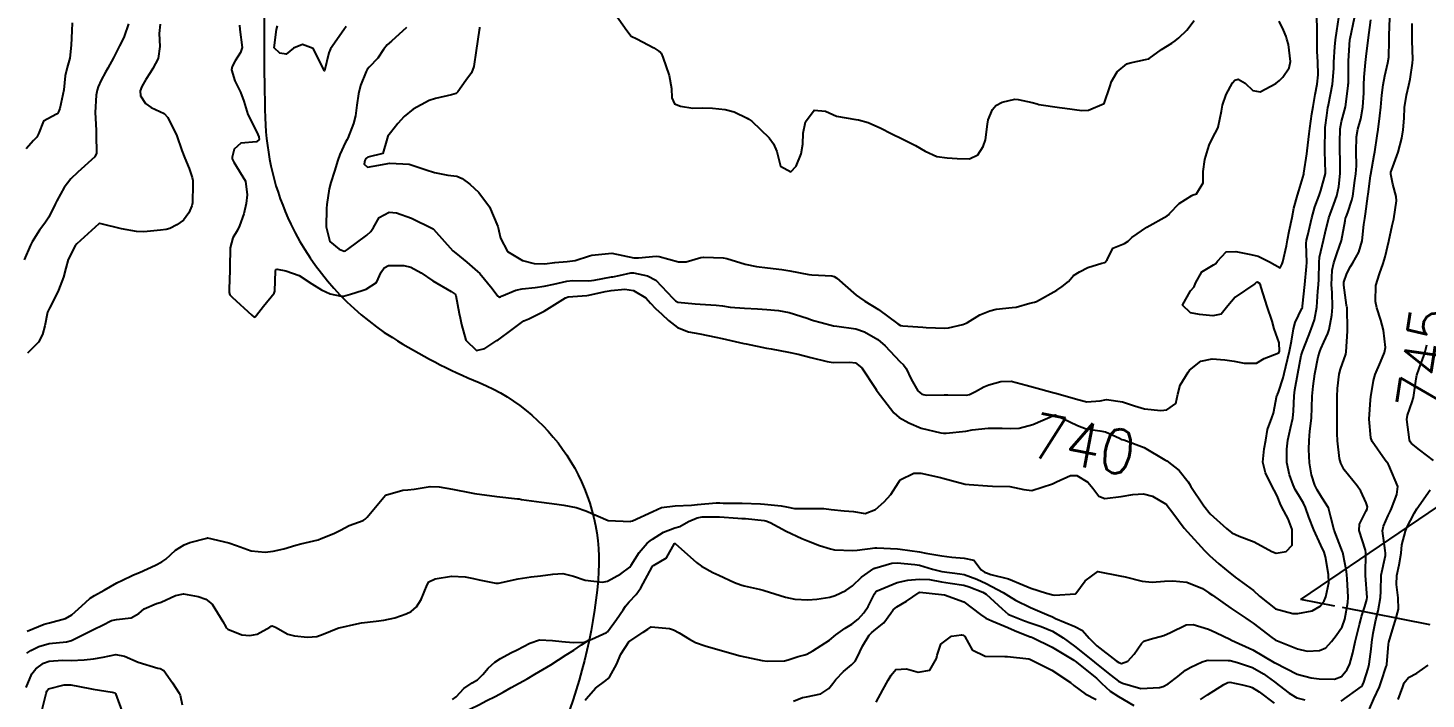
# Model space of a CAD drawing. Header units: metres. Extents: x 318500 to 325275, y 7408834 to 7428799.
# Drawn here: x 319817.3 to 319942.8, y 7411512.7 to 7411572.9 of the extents above; entities that cross this region are included whole.
import ezdxf
from ezdxf.enums import TextEntityAlignment as Align

# ---------------------------------------------------------------- set-up
doc = ezdxf.new("R2010")
doc.units = ezdxf.units.M
doc.header["$MEASUREMENT"] = 0
doc.linetypes.add('CONTINUO', pattern=[0])
doc.linetypes.add('TRACEJADO', pattern=[8.7, 8, -0.7])
for name, color, linetype in [('BUEIRO', 151, 'Continuous'), ('Cotas', 45, 'Continuous'), ('Curvas de Nivel 1m', 11, 'Continuous'), ('Curvas de Nivel 5m', 15, 'Continuous'), ('TEXTO', 45, 'Continuous'), ('Vias Secundárias', 230, 'Continuous')]:
    doc.layers.add(name, color=color, linetype=linetype)
doc.styles.add('Style-STANDARD', font='STANDARD.shx')

msp = doc.modelspace()

# ---------------------------------------------------------------- linework, layer by layer
at = {"layer": 'BUEIRO', "linetype": 'TRACEJADO', "flags": 128}
msp.add_lwpolyline([(319968.76, 7411514.23), (319931.56, 7411521.61)], dxfattribs=at)
at = {"layer": 'Curvas de Nivel 1m', "flags": 128}
for points, elevation in [([(319826.35, 7411573.28), (319825.96, 7411572.13), (319825.68, 7411571.57), (319825.54, 7411571.29), (319825.01, 7411570.23), (319824.49, 7411569.3), (319824.29, 7411568.93), (319823.9, 7411568.2), (319823.61, 7411567.6), (319823.52, 7411567.32), (319823.44, 7411566.87), (319823.36, 7411565.32), (319823.43, 7411563.73), (319823.44, 7411563.32), (319823.46, 7411561.67), (319823.32, 7411561.32), (319821.8, 7411559.95), (319821.18, 7411559.35), (319820.57, 7411558.57), (319819.91, 7411557.37), (319819.85, 7411557.27), (319819.76, 7411557.09), (319819.2, 7411555.92), (319818.84, 7411555.38), (319818.37, 7411554.74), (319817.71, 7411553.7), (319817.55, 7411553.39), (319816.99, 7411552.1)], 742), ([(319821.29, 7411573.35), (319821.25, 7411572.64), (319821.2, 7411571.35), (319821.09, 7411570.19), (319820.84, 7411569.36), (319820.66, 7411568.61), (319820.54, 7411567.36), (319820.17, 7411565.66), (319820.07, 7411565.37), (319820, 7411565.24), (319819.87, 7411565.15), (319818.71, 7411564.53), (319818.27, 7411563.39), (319818.13, 7411563.09), (319817.83, 7411562.79), (319817.16, 7411562.06)], 743), ([(319817.22, 7411516.79), (319817.59, 7411517.02), (319818.3, 7411517.37), (319819.23, 7411517.66), (319820.77, 7411517.81), (319821.24, 7411517.92), (319822.43, 7411518.51), (319823.25, 7411518.92), (319824.01, 7411519.3), (319824.83, 7411519.71), (319825.26, 7411519.81), (319826.59, 7411519.94), (319827.27, 7411520.33), (319827.76, 7411520.76), (319828.87, 7411521.24), (319829.18, 7411521.33), (319829.28, 7411521.36), (319830.55, 7411521.95), (319831.29, 7411522.09), (319832.61, 7411521.86), (319833.29, 7411521.64), (319833.85, 7411521.17), (319834.81, 7411519.61), (319835.07, 7411519.15), (319835.14, 7411519.04), (319835.25, 7411518.92), (319836.52, 7411518.41), (319837.24, 7411518.35), (319837.89, 7411518.47), (319839.02, 7411519.1), (319839.15, 7411519.21), (319839.25, 7411519.24), (319839.54, 7411519.1), (319840.65, 7411518.48), (319841.24, 7411518.33), (319842.4, 7411518.21), (319843.24, 7411518.28), (319843.81, 7411518.47), (319845.13, 7411519.02), (319845.22, 7411519.05), (319845.25, 7411519.06), (319846.83, 7411519.42), (319847.26, 7411519.5), (319848.58, 7411519.65), (319849.26, 7411519.74), (319850.25, 7411519.96), (319851.27, 7411520.3), (319851.7, 7411520.51), (319852.18, 7411520.93), (319852.62, 7411521.59), (319853.16, 7411522.91), (319853.31, 7411523.19), (319853.86, 7411523.44), (319855.32, 7411523.7), (319856.55, 7411523.63), (319857.32, 7411523.48), (319857.83, 7411523.37), (319859.31, 7411523.06), (319859.55, 7411523.07), (319861.32, 7411523.44), (319862.47, 7411523.64), (319863.32, 7411523.71), (319864.42, 7411523.87), (319865.32, 7411523.93), (319866.27, 7411523.69), (319867.32, 7411523.32), (319868.88, 7411523.14), (319869.32, 7411523.23), (319870.54, 7411523.9), (319871.33, 7411524.5), (319871.46, 7411524.67), (319872.18, 7411525.83), (319872.9, 7411526.65), (319873.15, 7411526.86), (319873.37, 7411527.01), (319874.37, 7411527.64), (319875.38, 7411528.02), (319875.84, 7411528.16), (319876.61, 7411528.6), (319877.39, 7411528.94), (319877.82, 7411529.01), (319879.39, 7411529.01), (319881.04, 7411528.9), (319881.39, 7411528.88), (319881.72, 7411528.86), (319883.39, 7411528.68), (319883.53, 7411528.65), (319883.92, 7411528.5), (319885.38, 7411527.72), (319886.77, 7411527.06), (319887.37, 7411526.82), (319888.36, 7411526.44), (319889.36, 7411526.13), (319889.71, 7411526.06), (319891.35, 7411525.98), (319891.73, 7411526.02), (319893.36, 7411526.23), (319893.5, 7411526.24), (319895.36, 7411526.14), (319895.59, 7411526.12), (319897.35, 7411525.87), (319897.89, 7411525.77), (319899.35, 7411525.53), (319900.23, 7411525.4), (319901.35, 7411525.31), (319902.2, 7411525.12), (319902.88, 7411524.25), (319903.16, 7411524.06), (319903.34, 7411523.98), (319903.73, 7411523.84), (319905.33, 7411523.45), (319906.6, 7411522.92), (319907.32, 7411522.6), (319908.73, 7411522.17), (319909.31, 7411522.01), (319909.48, 7411521.99), (319911.31, 7411522.09), (319911.34, 7411522.1), (319911.38, 7411522.14), (319912.2, 7411523.26), (319913.34, 7411524.11), (319915.33, 7411523.73), (319915.78, 7411523.62), (319917.33, 7411523.23), (319918.21, 7411523.16), (319919.33, 7411523.23), (319920.07, 7411523.27), (319921.33, 7411523.16), (319922.74, 7411522.57), (319923.31, 7411522.2), (319923.62, 7411521.98), (319925.29, 7411520.81), (319926.62, 7411519.93), (319927.02, 7411519.66), (319927.28, 7411519.47), (319928.96, 7411518.2), (319929.26, 7411517.99), (319929.32, 7411517.96), (319929.46, 7411517.9), (319931.25, 7411517.17), (319932.14, 7411516.97), (319933.25, 7411517.01), (319933.81, 7411517.27), (319934.32, 7411517.83), (319934.74, 7411518.35), (319935.27, 7411519.14), (319935.5, 7411519.82), (319935.77, 7411521.34), (319935.81, 7411521.81), (319935.71, 7411523.44), (319935.68, 7411523.81), (319935.65, 7411524.12), (319935.36, 7411525.66), (319935.32, 7411525.82), (319935.3, 7411525.88), (319934.55, 7411527.83), (319934.24, 7411529), (319934.03, 7411529.83), (319933.43, 7411530.76), (319933.02, 7411531.43), (319932.82, 7411531.85), (319932.51, 7411532.8), (319932.33, 7411533.86), (319932.29, 7411535.05), (319932.3, 7411535.86), (319932.37, 7411536.72), (319932.52, 7411537.86), (319932.55, 7411538.84), (319932.58, 7411539.85), (319932.67, 7411540.75), (319932.82, 7411541.85), (319933.12, 7411543.37), (319933.26, 7411543.85), (319933.35, 7411544.1), (319933.61, 7411544.69), (319933.99, 7411545.47), (319934.09, 7411545.84), (319934.35, 7411547.13), (319934.41, 7411547.83), (319934.36, 7411549.15), (319934.32, 7411549.83), (319934.37, 7411551.16), (319934.51, 7411551.83), (319934.83, 7411552.72), (319935.21, 7411553.83), (319935.54, 7411555.6), (319935.58, 7411555.82), (319935.63, 7411555.96), (319935.77, 7411556.34), (319936.15, 7411557.45), (319936.23, 7411557.81), (319936.42, 7411559.2), (319936.5, 7411559.81), (319936.55, 7411560.53), (319936.53, 7411561.81), (319936.55, 7411563.12), (319936.67, 7411563.81), (319936.94, 7411564.75), (319937.11, 7411565.8), (319937.2, 7411567.09), (319937.22, 7411567.8), (319937.25, 7411568.48), (319937.37, 7411569.8), (319937.43, 7411570.33), (319937.6, 7411571.8), (319937.84, 7411573.63)], 742), ([(319817.24, 7411518.74), (319818.78, 7411519.37), (319819.14, 7411519.47), (319819.25, 7411519.51), (319820.7, 7411519.9), (319821.26, 7411520.23), (319821.86, 7411520.75), (319822.48, 7411521.32), (319822.89, 7411521.71), (319823.29, 7411521.97), (319824.16, 7411522.43), (319825.31, 7411523.09), (319825.43, 7411523.16), (319825.69, 7411523.28), (319826.78, 7411523.8), (319827.32, 7411524.03), (319828.78, 7411524.69), (319829.33, 7411524.97), (319829.7, 7411525.22), (319830.55, 7411526.01), (319831.35, 7411526.51), (319831.84, 7411526.71), (319833.36, 7411527.11), (319833.42, 7411527.12), (319835.35, 7411526.69), (319836.05, 7411526.44), (319837.34, 7411525.96), (319838.6, 7411525.84), (319839.34, 7411525.93), (319840.29, 7411526.14), (319841.35, 7411526.46), (319841.82, 7411526.59), (319843.36, 7411526.95), (319843.42, 7411526.97), (319843.58, 7411527.04), (319844.83, 7411527.56), (319845.37, 7411527.81), (319846.16, 7411528.23), (319847.39, 7411528.7), (319847.57, 7411528.8), (319847.75, 7411528.98), (319849.41, 7411530.96), (319850.96, 7411531.4), (319851.42, 7411531.43), (319851.99, 7411531.5), (319853.42, 7411531.74), (319854.24, 7411531.71), (319855.42, 7411531.51), (319857.1, 7411531.18), (319857.41, 7411531.12), (319859.41, 7411530.83), (319861.25, 7411530.64), (319861.41, 7411530.62), (319861.62, 7411530.58), (319863.41, 7411530.32), (319864.79, 7411530.15), (319865.4, 7411530.06), (319866.51, 7411529.84), (319867.4, 7411529.56), (319869.39, 7411528.7), (319871.39, 7411528.61), (319871.44, 7411528.62), (319871.57, 7411528.67), (319873.4, 7411529.5), (319874.19, 7411529.85), (319875.4, 7411530), (319876.87, 7411530.06), (319877.41, 7411530.13), (319879.1, 7411530.26), (319879.41, 7411530.26), (319879.71, 7411530.25), (319881.41, 7411530.23), (319883.06, 7411530.17), (319883.41, 7411530.15), (319884.92, 7411530.01), (319885.4, 7411529.91), (319886.11, 7411529.76), (319887.4, 7411529.76), (319888.74, 7411529.77), (319889.4, 7411529.68), (319890.56, 7411529.57), (319891.4, 7411529.49), (319892.46, 7411529.33), (319893.4, 7411529.66), (319894.17, 7411530.37), (319894.76, 7411531.02), (319895.44, 7411532.09), (319895.53, 7411532.26), (319895.61, 7411532.35), (319896.82, 7411532.95), (319897.45, 7411532.93), (319899.21, 7411532.54), (319899.44, 7411532.49), (319900.22, 7411532.29), (319901.44, 7411531.96), (319901.79, 7411531.91), (319903.43, 7411531.8), (319903.89, 7411531.78), (319905.44, 7411531.74), (319906.69, 7411531.46), (319907.43, 7411531.39), (319909.27, 7411531.99), (319909.44, 7411532.06), (319909.51, 7411532.09), (319909.63, 7411532.16), (319910.88, 7411532.72), (319911.45, 7411532.72), (319912.44, 7411532.13), (319912.9, 7411531.59), (319913.43, 7411530.86), (319913.98, 7411530.66), (319915.43, 7411530.84), (319916.47, 7411531.03), (319917.43, 7411531.08), (319918.24, 7411530.86), (319919.42, 7411530.18), (319919.5, 7411530.11), (319919.57, 7411530.03), (319920.06, 7411529.37), (319921.09, 7411528), (319921.38, 7411527.66), (319922.91, 7411525.98), (319923.36, 7411525.54), (319924.19, 7411524.8), (319925.22, 7411523.95), (319925.34, 7411523.86), (319925.67, 7411523.61), (319927.32, 7411522.41), (319927.84, 7411521.91), (319929.29, 7411520.75), (319930.84, 7411520.33), (319931.29, 7411520.33), (319932.57, 7411520.57), (319933.3, 7411521.01), (319933.66, 7411521.48), (319933.8, 7411521.84), (319934.07, 7411523.09), (319934.05, 7411523.83), (319933.76, 7411525.43), (319933.64, 7411525.84), (319933.37, 7411526.46), (319932.72, 7411527.85), (319932.29, 7411528.98), (319931.99, 7411529.86), (319931.81, 7411530.25), (319931.43, 7411530.85), (319931.04, 7411531.48), (319930.86, 7411531.88), (319930.54, 7411532.8), (319930.3, 7411533.89), (319930.29, 7411535.08), (319930.38, 7411535.89), (319930.62, 7411536.99), (319930.85, 7411537.88), (319930.91, 7411538.5), (319930.95, 7411539.88), (319931.02, 7411540.42), (319931.28, 7411541.87), (319931.6, 7411543.51), (319931.7, 7411543.87), (319932.25, 7411545.23), (319932.5, 7411545.86), (319932.79, 7411546.71), (319933.01, 7411547.85), (319933.1, 7411549.27), (319933.14, 7411549.85), (319933.17, 7411550.36), (319933.2, 7411551.85), (319933.24, 7411552.33), (319933.59, 7411553.84), (319933.75, 7411554.52), (319934.08, 7411555.85), (319934.53, 7411557.08), (319934.78, 7411557.84), (319934.97, 7411558.67), (319935.09, 7411559.83), (319935.08, 7411561.08), (319935.05, 7411561.83), (319935.06, 7411562.63), (319935.1, 7411563.83), (319935.22, 7411564.49), (319935.57, 7411565.82), (319935.81, 7411567.71), (319935.82, 7411567.82), (319935.83, 7411567.91), (319935.83, 7411569.82), (319935.83, 7411569.95), (319935.96, 7411571.82), (319935.98, 7411571.95), (319936.38, 7411573.81)], 741), ([(319851.29, 7411572.95), (319849.96, 7411571.72), (319849.55, 7411571.38), (319849.23, 7411570.98), (319848.73, 7411570.19), (319847.93, 7411569.37), (319847.75, 7411569.16), (319847.67, 7411568.99), (319847.18, 7411567.72), (319846.99, 7411567), (319846.84, 7411565.96), (319846.72, 7411565.01), (319846.54, 7411564.33), (319846.02, 7411563.02), (319845.96, 7411562.89), (319845.83, 7411562.65), (319845.32, 7411561.53), (319845.14, 7411561.03), (319844.82, 7411560.05), (319844.5, 7411559.04), (319844.36, 7411558.46), (319844.15, 7411557.04), (319844.12, 7411556.68), (319844.09, 7411555.04), (319844.42, 7411553.74), (319845.25, 7411553.03), (319845.71, 7411552.87), (319845.83, 7411552.9), (319846, 7411553.02), (319847.72, 7411554.31), (319848.09, 7411554.62), (319848.34, 7411554.98), (319848.84, 7411555.88), (319849.75, 7411556.35), (319850.4, 7411556.31), (319851.74, 7411555.83), (319853.64, 7411554.91), (319853.7, 7411554.88), (319853.73, 7411554.85), (319855.46, 7411552.89), (319855.71, 7411552.67), (319856.7, 7411551.88), (319857.68, 7411551.05), (319857.88, 7411550.86), (319858.99, 7411549.51), (319859.5, 7411548.83), (319859.57, 7411548.75), (319859.65, 7411548.74), (319859.72, 7411548.76), (319859.83, 7411548.83), (319861.11, 7411549.36), (319861.66, 7411549.47), (319862.84, 7411549.61), (319863.66, 7411549.73), (319864.52, 7411549.91), (319865.67, 7411550.18), (319866.19, 7411550.22), (319867.67, 7411550.2), (319868.14, 7411550.25), (319869.68, 7411550.55), (319869.81, 7411550.57), (319870.39, 7411550.69), (319871.43, 7411550.93), (319871.68, 7411550.92), (319872.92, 7411550.66), (319873.67, 7411550.27), (319875.2, 7411548.63), (319875.43, 7411548.4), (319875.65, 7411548.29), (319877.19, 7411548.15), (319877.65, 7411548.12), (319879.1, 7411548.02), (319879.64, 7411547.95), (319880.35, 7411547.85), (319881.64, 7411547.75), (319882.81, 7411547.69), (319883.64, 7411547.64), (319884.68, 7411547.53), (319885.64, 7411547.35), (319887.26, 7411546.84), (319887.63, 7411546.71), (319887.82, 7411546.65), (319888.51, 7411546.45), (319889.63, 7411546.17), (319889.92, 7411546.13), (319891.62, 7411545.88), (319892.39, 7411545.62), (319893.61, 7411544.93), (319894.26, 7411544.37), (319895.58, 7411542.95), (319895.89, 7411542.66), (319896.14, 7411542.34), (319896.6, 7411541.36), (319897.2, 7411540.33), (319897.55, 7411540.04), (319897.92, 7411539.94), (319899.54, 7411539.96), (319899.88, 7411539.96), (319901.55, 7411539.94), (319901.82, 7411540), (319902.35, 7411540.26), (319903.12, 7411540.69), (319903.56, 7411540.87), (319904.64, 7411541.16), (319905.56, 7411541.18), (319906.91, 7411540.85), (319907.56, 7411540.66), (319909.43, 7411540.16), (319909.55, 7411540.13), (319909.58, 7411540.13), (319911.54, 7411539.54), (319912.34, 7411539.33), (319913.54, 7411539.44), (319914.11, 7411539.54), (319915.54, 7411539.35), (319916.62, 7411538.99), (319917.53, 7411538.72), (319919.01, 7411538.55), (319919.53, 7411538.61), (319920.35, 7411539.2), (319920.52, 7411540.02), (319920.72, 7411540.85), (319921.45, 7411542), (319921.58, 7411542.17), (319922.6, 7411542.98), (319923.59, 7411543.19), (319924.75, 7411543.12), (319925.59, 7411543), (319926.46, 7411542.8), (319927.59, 7411542.8), (319928.28, 7411543.22), (319929.6, 7411543.75), (319929.65, 7411543.9), (319929.61, 7411544.64), (319929.18, 7411545.9), (319928.98, 7411546.57), (319928.55, 7411547.91), (319927.99, 7411549.61), (319927.9, 7411549.92), (319927.68, 7411550.09), (319927.56, 7411550.04), (319927.42, 7411549.92), (319925.67, 7411548.73), (319925.01, 7411547.96), (319924.42, 7411547.2), (319923.65, 7411547.05), (319922.47, 7411547.17), (319921.65, 7411547.32), (319920.94, 7411548.01), (319921.67, 7411549.29), (319922, 7411549.67), (319922.12, 7411550), (319922.67, 7411551.02), (319923.71, 7411551.65), (319923.93, 7411551.75), (319924.07, 7411551.97), (319924.87, 7411552.81), (319925.72, 7411552.84), (319927.08, 7411552.57), (319927.72, 7411552.42), (319928.75, 7411551.91), (319929.7, 7411551.38), (319929.89, 7411551.72), (319929.94, 7411551.9), (319930.28, 7411553.35), (319930.37, 7411553.89), (319930.52, 7411554.66), (319930.77, 7411555.88), (319930.94, 7411556.72), (319931.25, 7411557.88), (319931.38, 7411558.29), (319931.82, 7411559.78), (319931.84, 7411559.85), (319931.84, 7411559.87), (319932.11, 7411561.59), (319932.14, 7411561.87), (319932.32, 7411563.4), (319932.38, 7411563.86), (319932.56, 7411565.2), (319932.66, 7411565.86), (319932.85, 7411566.92), (319933.03, 7411567.86), (319933.11, 7411568.68), (319933.08, 7411569.86), (319933.04, 7411570.78), (319933.02, 7411571.86), (319933.02, 7411572.83), (319933, 7411573.86)], 739), ([(319857.86, 7411572.97), (319857.84, 7411572.86), (319857.81, 7411572.71), (319857.54, 7411570.87), (319857.35, 7411569.45), (319857.12, 7411568.87), (319856.61, 7411568.18), (319855.89, 7411567.16), (319855.75, 7411567.03), (319855.34, 7411566.9), (319853.89, 7411566.57), (319853.34, 7411566.38), (319851.88, 7411565.61), (319851.09, 7411564.95), (319850.51, 7411564.32), (319849.85, 7411563.5), (319849.63, 7411563.19), (319849.56, 7411562.97), (319849.17, 7411561.63), (319847.81, 7411561.3), (319847.64, 7411561.17), (319847.54, 7411560.99), (319847.49, 7411560.67), (319847.8, 7411560.4), (319848.29, 7411560.5), (319849.81, 7411560.76), (319851.52, 7411560.66), (319851.81, 7411560.59), (319853.05, 7411560.17), (319853.8, 7411559.93), (319855, 7411559.69), (319855.8, 7411559.6), (319856.3, 7411559.38), (319856.97, 7411558.87), (319857.78, 7411558.14), (319858.75, 7411556.85), (319859.48, 7411555.08), (319859.56, 7411554.83), (319859.59, 7411554.7), (319859.72, 7411554.04), (319860.36, 7411552.82), (319861.7, 7411552.02), (319862.74, 7411551.75), (319863.69, 7411551.72), (319864.61, 7411551.85), (319865.7, 7411551.95), (319866.43, 7411552.02), (319867.71, 7411552.45), (319867.93, 7411552.51), (319869.71, 7411552.68), (319869.73, 7411552.68), (319871.7, 7411552.28), (319872.11, 7411552.26), (319873.71, 7411552.4), (319873.97, 7411552.38), (319875.7, 7411551.9), (319876.39, 7411551.92), (319877.71, 7411552.29), (319877.97, 7411552.33), (319879.71, 7411552.28), (319880.05, 7411552.22), (319881.7, 7411551.7), (319882.72, 7411551.5), (319883.69, 7411551.38), (319884.97, 7411551.22), (319885.69, 7411551.09), (319887.39, 7411550.76), (319887.68, 7411550.73), (319889.47, 7411550.65), (319889.68, 7411550.6), (319889.92, 7411550.43), (319891.66, 7411548.92), (319891.95, 7411548.69), (319892.43, 7411548.39), (319893.65, 7411547.64), (319895.39, 7411546.35), (319895.63, 7411546.2), (319895.83, 7411546.15), (319897.63, 7411546.05), (319897.92, 7411546.02), (319899.62, 7411545.94), (319899.95, 7411545.97), (319901.21, 7411546.28), (319901.51, 7411546.39), (319901.63, 7411546.46), (319902.75, 7411547.14), (319903.65, 7411547.51), (319904.23, 7411547.65), (319905.65, 7411547.8), (319906.02, 7411547.85), (319907.25, 7411548.2), (319907.66, 7411548.29), (319907.84, 7411548.36), (319909.67, 7411549.37), (319910.15, 7411549.68), (319910.71, 7411550.15), (319911.16, 7411550.68), (319911.69, 7411551.01), (319912.44, 7411551.39), (319913.71, 7411551.78), (319913.96, 7411551.85), (319914.17, 7411552.1), (319914.7, 7411553.13), (319915.73, 7411553.56), (319916.05, 7411553.77), (319916.38, 7411554.08), (319917.75, 7411555.01), (319919.55, 7411556.03), (319919.67, 7411556.12), (319919.76, 7411556.24), (319920.64, 7411557.15), (319921.79, 7411557.87), (319921.89, 7411557.91), (319922.19, 7411558), (319922.8, 7411559), (319922.79, 7411560), (319922.93, 7411561.09), (319923.2, 7411561.99), (319923.36, 7411562.48), (319923.86, 7411563.46), (319924.06, 7411563.78), (319924.13, 7411563.98), (319924.43, 7411565.43), (319924.54, 7411565.97), (319924.87, 7411566.93), (319925.42, 7411567.96), (319925.65, 7411568.22), (319925.93, 7411568.29), (319926.55, 7411567.94), (319927.25, 7411567.28), (319927.91, 7411567.18), (319929.31, 7411567.91), (319929.65, 7411568.18), (319929.93, 7411568.47), (319930.52, 7411569.31), (319930.64, 7411569.89), (319930.46, 7411571.41), (319930.31, 7411571.89), (319930.23, 7411572.14), (319929.99, 7411572.71), (319929.61, 7411573.52)], 738), ([(319855.43, 7411512.61), (319855.76, 7411512.87), (319856.43, 7411513.62), (319857.19, 7411514.12), (319857.66, 7411514.38), (319858.13, 7411514.85), (319858.61, 7411515.44), (319859.22, 7411515.97), (319859.74, 7411516.31), (319860.65, 7411516.81), (319861.23, 7411517.08), (319862.36, 7411517.67), (319863.24, 7411517.99), (319864.4, 7411517.92), (319865.24, 7411517.83), (319866.24, 7411517.74), (319867.24, 7411517.77), (319867.93, 7411518.03), (319869.25, 7411518.62), (319869.33, 7411518.7), (319870.15, 7411519.8), (319870.75, 7411520.68), (319870.96, 7411521), (319871.29, 7411521.4), (319871.91, 7411522.05), (319872.34, 7411522.65), (319873.33, 7411524.53), (319873.37, 7411524.6), (319873.47, 7411524.64), (319874.62, 7411525.35), (319875.34, 7411526.62), (319875.42, 7411526.62), (319877.33, 7411524.91), (319877.78, 7411524.58), (319878.78, 7411524.03), (319879.32, 7411523.77), (319880.74, 7411523.12), (319881.31, 7411522.9), (319881.59, 7411522.82), (319882.95, 7411522.52), (319883.31, 7411522.44), (319883.4, 7411522.41), (319885.3, 7411521.81), (319886.14, 7411521.63), (319887.3, 7411521.58), (319888.12, 7411521.63), (319889.3, 7411521.8), (319889.76, 7411521.96), (319890.73, 7411522.41), (319891.31, 7411522.83), (319892.12, 7411523.6), (319893.25, 7411524.38), (319893.3, 7411524.41), (319893.33, 7411524.42), (319894.84, 7411524.86), (319895.34, 7411524.88), (319896.91, 7411524.75), (319897.34, 7411524.67), (319898.5, 7411524.31), (319899.33, 7411524.11), (319900.96, 7411523.91), (319901.33, 7411523.83), (319902.48, 7411523.41), (319903.32, 7411523.04), (319904.85, 7411522.22), (319905.31, 7411521.94), (319905.96, 7411521.55), (319907.29, 7411520.88), (319908.96, 7411520.16), (319909.2, 7411520.08), (319909.28, 7411520.04), (319909.55, 7411519.88), (319911.27, 7411519.18), (319911.96, 7411518.82), (319912.57, 7411518.12), (319913.25, 7411517.44), (319915, 7411516.08), (319915.23, 7411515.93), (319915.46, 7411515.85), (319916.02, 7411516.07), (319916.61, 7411516.7), (319917.25, 7411517.66), (319917.46, 7411517.85), (319918.04, 7411518.05), (319919.26, 7411518.35), (319919.87, 7411518.62), (319921.27, 7411519.31), (319921.91, 7411519.35), (319923.27, 7411518.93), (319923.93, 7411518.63), (319925.26, 7411518), (319925.29, 7411517.98), (319925.35, 7411517.95), (319927.25, 7411517.07), (319929.18, 7411515.95), (319929.23, 7411515.92), (319929.27, 7411515.9), (319931.22, 7411514.9), (319932.49, 7411514.57), (319933.21, 7411514.49), (319934.58, 7411514.46), (319935.21, 7411514.69), (319935.73, 7411515.3), (319935.97, 7411515.81), (319936.24, 7411516.81), (319936.45, 7411517.8), (319936.82, 7411519.34), (319936.94, 7411519.8), (319937.01, 7411520.06), (319937.3, 7411520.97), (319937.49, 7411521.6), (319937.51, 7411521.79), (319937.36, 7411523.76), (319937.37, 7411523.79), (319937.37, 7411523.82), (319937.4, 7411525.79), (319937.36, 7411526.03), (319936.8, 7411527.8), (319936.84, 7411528.36), (319937.42, 7411529.56), (319937.5, 7411529.71), (319937.52, 7411529.79), (319937.54, 7411529.91), (319937.42, 7411530.27), (319936.95, 7411531.31), (319936.62, 7411531.8), (319935.46, 7411533.23), (319935.14, 7411533.82), (319935.04, 7411534.26), (319934.86, 7411535.83), (319934.83, 7411536.51), (319934.82, 7411537.83), (319934.81, 7411538.55), (319934.82, 7411539.83), (319934.86, 7411540.53), (319935, 7411541.83), (319935.13, 7411542.28), (319935.6, 7411543.63), (319935.64, 7411543.82), (319935.76, 7411545.69), (319935.76, 7411545.82), (319935.72, 7411547.76), (319935.71, 7411547.82), (319935.7, 7411547.86), (319935.66, 7411548.02), (319935.41, 7411549.82), (319935.42, 7411550.09), (319935.7, 7411550.86), (319936.03, 7411551.49), (319936.24, 7411551.81), (319936.77, 7411552.76), (319937.06, 7411553.8), (319937.21, 7411555.25), (319937.29, 7411555.8), (319937.36, 7411556.2), (319937.58, 7411557.79), (319937.6, 7411557.99), (319937.82, 7411559.64), (319937.84, 7411559.77), (319937.84, 7411559.79), (319938.14, 7411561.49), (319938.19, 7411561.79), (319938.42, 7411563.23), (319938.5, 7411563.78), (319938.66, 7411565.01), (319938.73, 7411565.78), (319938.83, 7411566.86), (319938.95, 7411567.78), (319939.1, 7411568.61), (319939.38, 7411569.78), (319939.45, 7411570.28), (319939.49, 7411571.77), (319939.5, 7411572.26), (319939.54, 7411573.77)], 743), ([(319869.99, 7411574.2), (319871.08, 7411572.68), (319871.46, 7411572.17), (319871.96, 7411571.91), (319873.48, 7411571.13), (319873.95, 7411570.83), (319874.06, 7411570.76), (319874.14, 7411570.65), (319874.3, 7411570.29), (319874.88, 7411568.64), (319875.08, 7411567.46), (319875.1, 7411566.63), (319875.35, 7411566.09), (319875.88, 7411565.89), (319876.98, 7411565.71), (319877.88, 7411565.72), (319878.75, 7411565.71), (319879.88, 7411565.57), (319880.7, 7411565.38), (319881.87, 7411564.8), (319882.03, 7411564.7), (319882.29, 7411564.53), (319883.85, 7411563.03), (319884.22, 7411562.51), (319884.53, 7411561.8), (319884.85, 7411560.5), (319885.8, 7411559.99), (319886.26, 7411560.48), (319886.72, 7411561.59), (319886.85, 7411562.47), (319886.88, 7411563.45), (319887.11, 7411564.47), (319887.89, 7411565.52), (319888.91, 7411565.42), (319889.88, 7411564.98), (319891.61, 7411564.68), (319891.87, 7411564.64), (319892.74, 7411564.4), (319893.86, 7411563.89), (319894.8, 7411563.42), (319895.85, 7411562.91), (319896.98, 7411562.34), (319897.84, 7411561.83), (319898.88, 7411561.36), (319899.83, 7411561.25), (319900.72, 7411561.18), (319901.83, 7411561.14), (319902.58, 7411561.52), (319903.06, 7411562.26), (319903.26, 7411562.85), (319903.44, 7411564.25), (319903.49, 7411564.64), (319903.89, 7411565.57), (319904.2, 7411565.94), (319904.76, 7411566.24), (319905.9, 7411566.5), (319906.18, 7411566.49), (319907.45, 7411566.2), (319907.9, 7411566.08), (319908.06, 7411566.03), (319909.89, 7411565.76), (319910.37, 7411565.69), (319911.89, 7411565.5), (319912.51, 7411565.51), (319913.9, 7411566.11), (319914.41, 7411567.61), (319914.57, 7411568.1), (319915.07, 7411568.97), (319915.94, 7411569.67), (319916.25, 7411569.78), (319917.61, 7411570.07), (319917.88, 7411570.13), (319917.95, 7411570.16), (319919.05, 7411570.96), (319919.97, 7411571.52), (319920.27, 7411571.73), (319920.62, 7411572.02), (319921.32, 7411572.69), (319922, 7411573.56)], 737), ([(319935.19, 7411512.48), (319937.01, 7411513.79), (319937.1, 7411513.9), (319937.21, 7411514.17), (319937.6, 7411515.41), (319937.69, 7411515.78), (319937.88, 7411517.15), (319937.94, 7411517.78), (319938.05, 7411518.56), (319938.3, 7411519.77), (319938.49, 7411520.57), (319938.72, 7411521.77), (319938.74, 7411522.35), (319938.77, 7411523.77), (319939.15, 7411525.56), (319939.17, 7411525.76), (319939.12, 7411526), (319938.9, 7411527.77), (319938.98, 7411528.19), (319939.41, 7411529.13), (319939.61, 7411529.56), (319939.69, 7411529.76), (319940.17, 7411531.02), (319940.28, 7411531.75), (319939.47, 7411533.64), (319939.39, 7411533.76), (319939.14, 7411534.1), (319937.97, 7411535.78), (319937.83, 7411536.12), (319937.7, 7411537.79), (319937.81, 7411539.52), (319937.85, 7411539.79), (319938.09, 7411541.26), (319938.23, 7411541.78), (319938.72, 7411542.9), (319939.07, 7411543.77), (319939.15, 7411544.23), (319938.99, 7411545.77), (319938.74, 7411546.68), (319938.37, 7411547.78), (319938.25, 7411548.36), (319938.29, 7411549.78), (319938.63, 7411550.84), (319938.96, 7411551.77), (319939.13, 7411552.35), (319939.46, 7411553.76), (319939.75, 7411555.16), (319939.88, 7411555.64), (319939.91, 7411555.76), (319940.16, 7411557.39), (319940.13, 7411557.76), (319939.81, 7411558.87), (319939.64, 7411559.77), (319939.65, 7411559.94), (319939.83, 7411560.44), (319940.29, 7411561.76), (319940.61, 7411563.01), (319940.75, 7411563.76), (319940.83, 7411564.81), (319940.87, 7411565.76), (319941.04, 7411566.88), (319941.24, 7411567.75), (319941.36, 7411568.31), (319941.59, 7411569.75), (319941.61, 7411570.09), (319941.55, 7411571.75), (319941.56, 7411573.31)], 744), ([(319829.2, 7411573.24), (319829.11, 7411572.39), (319829.17, 7411571.24), (319829.01, 7411570.17), (319828.52, 7411569.25), (319828.29, 7411568.88), (319827.9, 7411568.26), (319827.53, 7411567.63), (319827.38, 7411567.27), (319827.43, 7411566.81), (319827.88, 7411566.13), (319828.38, 7411565.76), (319829.54, 7411565.23), (319829.86, 7411564.86), (319830.67, 7411563.22), (319831.14, 7411561.89), (319831.41, 7411561.21), (319831.8, 7411560.29), (319832.07, 7411559.49), (319832.11, 7411559.21), (319832.12, 7411558.87), (319832.09, 7411557.21), (319832.03, 7411556.93), (319831.75, 7411556.31), (319831.29, 7411555.66), (319830.68, 7411555.22), (319830.06, 7411554.89), (319829.73, 7411554.8), (319829.22, 7411554.74), (319827.72, 7411554.59), (319827.07, 7411554.62), (319825.73, 7411554.87), (319823.88, 7411555.31), (319823.73, 7411555.34), (319823.7, 7411555.34), (319823.67, 7411555.31), (319821.71, 7411553.51), (319821.56, 7411553.34), (319820.93, 7411552.11), (319820.71, 7411551.35), (319820.5, 7411550.53), (319820.06, 7411549.36), (319819.64, 7411548.49), (319819.24, 7411547.76), (319819.08, 7411547.38), (319818.83, 7411546.16), (319818.63, 7411545.38), (319818.27, 7411544.7), (319817.58, 7411544), (319817.27, 7411543.7)], 741), ([(319867.34, 7411512.55), (319867.46, 7411512.72), (319868.26, 7411513.63), (319869.19, 7411514.34), (319869.39, 7411514.5), (319869.55, 7411514.69), (319870.15, 7411515.75), (319870.52, 7411516.68), (319871.24, 7411517.79), (319872.53, 7411518.65), (319872.96, 7411518.94), (319873.26, 7411519.15), (319874.89, 7411518.99), (319875.25, 7411518.86), (319875.78, 7411518.61), (319876.68, 7411518.03), (319877.24, 7411517.75), (319878.11, 7411517.45), (319879.24, 7411517.11), (319881.23, 7411516.54), (319883.22, 7411516.11), (319883.66, 7411516.07), (319885.22, 7411516.1), (319885.54, 7411516.17), (319886.46, 7411516.47), (319887.05, 7411516.64), (319887.23, 7411516.7), (319887.77, 7411516.99), (319889.25, 7411517.95), (319889.84, 7411518.42), (319890.66, 7411519.01), (319891.26, 7411519.37), (319891.84, 7411519.82), (319892.35, 7411520.39), (319892.72, 7411520.96), (319893.31, 7411522.1), (319893.41, 7411522.27), (319893.54, 7411522.38), (319895.32, 7411523.13), (319896.3, 7411523.32), (319897.32, 7411523.43), (319898.24, 7411523.39), (319899.32, 7411523.18), (319900.09, 7411523.06), (319901.32, 7411522.87), (319901.79, 7411522.74), (319903.02, 7411522.24), (319903.31, 7411522.08), (319904.75, 7411520.76), (319905.28, 7411520.29), (319905.4, 7411520.22), (319906.76, 7411519.68), (319907.27, 7411519.5), (319908.25, 7411519.16), (319909.27, 7411518.74), (319910.24, 7411518.15), (319911.25, 7411517.4), (319912.87, 7411516.12), (319913.23, 7411515.83), (319914.53, 7411514.77), (319915.2, 7411514.28), (319915.55, 7411514.08), (319917.2, 7411513.6), (319918.88, 7411513.71), (319919.2, 7411513.8), (319919.65, 7411514.02), (319920.53, 7411514.69), (319921.22, 7411515.24), (319921.69, 7411515.53), (319922.69, 7411515.99), (319923.08, 7411516.13), (319923.23, 7411516.15), (319925.05, 7411516.13), (319925.23, 7411516.11), (319925.88, 7411515.94), (319927.22, 7411515.48), (319928.2, 7411514.92), (319929.2, 7411514.2), (319929.61, 7411513.89), (319930.5, 7411513.19), (319931.19, 7411512.78), (319931.92, 7411512.6)], 744), ([(319893.46, 7411512.38), (319894.05, 7411513.5), (319894.51, 7411514.36), (319894.78, 7411514.79), (319895.21, 7411515.3), (319896.18, 7411515.37), (319897.21, 7411515.08), (319898.26, 7411515.26), (319898.87, 7411516.3), (319898.93, 7411516.6), (319899.24, 7411517.6), (319900.2, 7411518.29), (319901.1, 7411518.42), (319901.25, 7411518.4), (319901.4, 7411518.27), (319902.06, 7411517.08), (319903.23, 7411516.5), (319904.98, 7411516.48), (319905.23, 7411516.47), (319907.15, 7411516.27), (319907.23, 7411516.25), (319907.37, 7411516.19), (319909.22, 7411515.25), (319910.89, 7411514.14), (319911.2, 7411513.88), (319912.19, 7411513.13), (319913.19, 7411512.63)], 746), ([(319817.17, 7411513.7), (319817.66, 7411514.91), (319818.02, 7411515.38), (319818.7, 7411515.88), (319819.21, 7411516.06), (319820.42, 7411516.14), (319821.21, 7411516.13), (319822.37, 7411516.17), (319823.21, 7411516.27), (319824.08, 7411516.43), (319825.22, 7411516.66), (319825.98, 7411516.51), (319827.21, 7411515.98), (319828.99, 7411515.44), (319829.2, 7411515.39), (319829.51, 7411515.23), (319830.29, 7411514.11), (319830.88, 7411513.2), (319830.97, 7411513), (319831.16, 7411512.13)], 743), ([(319940.31, 7411512.63), (319940.7, 7411513.75), (319940.83, 7411514.12), (319941.21, 7411514.58), (319941.96, 7411514.98), (319942.99, 7411515.71)], 746), ([(319818.51, 7411511.37), (319818.96, 7411513.16), (319819.01, 7411513.36), (319819.06, 7411513.47), (319819.17, 7411513.57), (319820.58, 7411513.94), (319821.18, 7411513.94), (319822.88, 7411513.61), (319823.17, 7411513.55), (319824.87, 7411513.28), (319825.11, 7411513.22), (319825.17, 7411513.16), (319825.87, 7411511.27)], 744)]:
    msp.add_lwpolyline(points, dxfattribs=dict(at, elevation=elevation))
at = {"layer": 'Curvas de Nivel 5m', "flags": 128}
for points, elevation in [([(319836.31, 7411573.15), (319836.34, 7411572.77), (319836.53, 7411571.14), (319836.39, 7411570.7), (319835.93, 7411569.94), (319835.64, 7411569.44), (319835.6, 7411569.15), (319835.9, 7411568.14), (319836.39, 7411567.15), (319836.69, 7411566.33), (319837.06, 7411565.14), (319837.85, 7411563.55), (319838.03, 7411563.13), (319838.08, 7411562.89), (319837.83, 7411562.68), (319836.43, 7411562.55), (319835.82, 7411562.02), (319835.66, 7411561.31), (319835.66, 7411561.15), (319835.7, 7411561.04), (319835.81, 7411560.85), (319836.83, 7411559.14), (319836.98, 7411557.92), (319836.9, 7411557.14), (319836.69, 7411556.2), (319836.31, 7411555.14), (319836.13, 7411554.74), (319835.72, 7411554.06), (319835.47, 7411553.15), (319835.45, 7411551.39), (319835.45, 7411551.15), (319835.37, 7411549.44), (319835.38, 7411549.15), (319835.45, 7411548.95), (319835.65, 7411548.73), (319837.42, 7411547.13), (319837.63, 7411546.95), (319837.75, 7411547), (319837.83, 7411547.13), (319838.46, 7411547.94), (319839.42, 7411549.1), (319839.47, 7411549.28), (319839.55, 7411551.1), (319839.57, 7411551.22), (319839.68, 7411551.25), (319840.45, 7411551.09), (319841.67, 7411550.67), (319842.8, 7411549.92), (319843.66, 7411549.38), (319844.45, 7411549.04), (319845.44, 7411548.81), (319845.65, 7411548.81), (319846.26, 7411549.01), (319847.31, 7411549.34), (319847.66, 7411549.45), (319848.61, 7411550.04), (319849.03, 7411550.98), (319849.29, 7411551.37), (319849.69, 7411551.57), (319851.05, 7411551.59), (319851.69, 7411551.42), (319852.6, 7411550.93), (319853.67, 7411550.2), (319855.31, 7411549.24), (319855.65, 7411549), (319855.72, 7411548.89), (319856.02, 7411547.27), (319856.12, 7411546.88), (319856.23, 7411546.27), (319856.63, 7411544.87), (319857.59, 7411543.96), (319858.31, 7411544.13), (319859.4, 7411544.83), (319859.53, 7411544.9), (319859.6, 7411544.95), (319860.67, 7411545.75), (319861.62, 7411546.47), (319861.83, 7411546.6), (319862.26, 7411546.8), (319863.64, 7411547.48), (319865.57, 7411548.67), (319865.65, 7411548.71), (319865.81, 7411548.75), (319867.49, 7411548.89), (319867.65, 7411548.92), (319869.13, 7411549.23), (319869.66, 7411549.32), (319870.9, 7411549.44), (319871.66, 7411549.34), (319872.76, 7411548.66), (319873.2, 7411548.21), (319873.64, 7411547.72), (319874.2, 7411547.2), (319874.82, 7411546.63), (319875.62, 7411546.02), (319876.59, 7411545.63), (319877.61, 7411545.43), (319879.05, 7411545.13), (319879.61, 7411545.01), (319881.56, 7411544.58), (319881.6, 7411544.57), (319881.77, 7411544.54), (319883.59, 7411544.17), (319884.01, 7411544.09), (319885.59, 7411543.8), (319886.45, 7411543.61), (319887.58, 7411543.32), (319889.06, 7411542.95), (319889.58, 7411542.88), (319891.08, 7411542.91), (319891.58, 7411542.83), (319892.17, 7411542.39), (319893.4, 7411540.54), (319893.49, 7411540.38), (319893.55, 7411540.29), (319895.02, 7411538.36), (319895.51, 7411537.94), (319896.39, 7411537.46), (319897.5, 7411536.99), (319899.25, 7411536.56), (319899.5, 7411536.53), (319899.74, 7411536.53), (319901.5, 7411536.72), (319902.06, 7411536.82), (319903.51, 7411536.98), (319904.76, 7411536.97), (319905.51, 7411536.95), (319906.28, 7411536.98), (319907.51, 7411537.29), (319909.52, 7411538.16), (319911.51, 7411537.21), (319912.3, 7411536.92), (319913.51, 7411536.73), (319914.04, 7411536.64), (319915.29, 7411536.08), (319915.5, 7411535.97), (319915.66, 7411535.92), (319917.49, 7411535.25), (319919.36, 7411534.14), (319919.47, 7411534.07), (319919.53, 7411534.03), (319920.63, 7411533.18), (319921.44, 7411532.16), (319921.53, 7411532), (319921.68, 7411531.75), (319922.84, 7411529.99), (319923.41, 7411529.3), (319924.89, 7411527.96), (319925.38, 7411527.58), (319926.03, 7411527.29), (319927.37, 7411526.78), (319928.97, 7411525.9), (319929.36, 7411525.76), (319930.23, 7411525.89), (319930.79, 7411526.46), (319930.79, 7411527.88), (319930.43, 7411528.85), (319929.86, 7411529.89), (319929.72, 7411530.2), (319929.43, 7411530.91), (319928.9, 7411531.91), (319928.39, 7411532.98), (319928.16, 7411533.91), (319928.28, 7411535.12), (319928.41, 7411535.91), (319928.56, 7411536.86), (319928.96, 7411537.91), (319929.1, 7411538.33), (319929.42, 7411539.9), (319929.46, 7411539.99), (319929.55, 7411540.21), (319929.97, 7411541.5), (319930.06, 7411541.89), (319930.21, 7411542.52), (319930.55, 7411543.89), (319930.71, 7411544.79), (319930.9, 7411545.88), (319931.05, 7411546.46), (319931.66, 7411547.72), (319931.7, 7411547.82), (319931.71, 7411547.87), (319931.72, 7411547.93), (319931.93, 7411549.87), (319932.08, 7411551.49), (319932.09, 7411551.86), (319932.05, 7411553.55), (319932.08, 7411553.86), (319932.19, 7411554.31), (319932.55, 7411555.86), (319932.81, 7411556.83), (319933.2, 7411557.86), (319933.36, 7411558.3), (319933.76, 7411559.85), (319933.76, 7411559.91), (319933.71, 7411561.85), (319933.71, 7411561.98), (319933.74, 7411563.85), (319933.75, 7411563.97), (319933.89, 7411565.03), (319933.99, 7411565.75), (319934.01, 7411565.85), (319934.04, 7411565.99), (319934.41, 7411567.84), (319934.52, 7411569.26), (319934.53, 7411569.84), (319934.61, 7411571.2), (319934.67, 7411571.84), (319934.8, 7411572.65), (319934.96, 7411573.84)], 740), ([(319845.89, 7411573.02), (319845.68, 7411572.74), (319844.47, 7411571.04), (319844.31, 7411570.68), (319843.92, 7411569.05), (319842.92, 7411571.06), (319841.95, 7411571.41), (319841.14, 7411571.08), (319840.48, 7411570.55), (319839.94, 7411570.64), (319839.41, 7411571.11), (319839.63, 7411572.76), (319839.73, 7411573.1)], 740), ([(319943.48, 7411534.07), (319942.2, 7411535.02), (319941.5, 7411535.6), (319941.38, 7411535.74), (319941.3, 7411535.94), (319941.08, 7411537.74), (319941.13, 7411538.14), (319941.54, 7411539.35), (319941.65, 7411539.64), (319941.68, 7411539.74), (319941.91, 7411541.4), (319941.98, 7411541.73), (319942.19, 7411542.34), (319942.68, 7411543.72), (319942.88, 7411544.45)], 745), ([(319937.72, 7411511.78), (319938.11, 7411512.69), (319938.61, 7411513.77), (319938.78, 7411514.2), (319939.23, 7411515.58), (319939.28, 7411515.71), (319939.29, 7411515.76), (319939.43, 7411517.59), (319939.46, 7411517.76), (319939.87, 7411519.16), (319940.07, 7411519.75), (319940.32, 7411520.73), (319940.3, 7411521.75), (319940.14, 7411522.94), (319940.17, 7411523.75), (319940.4, 7411524.7), (319940.56, 7411525.75), (319940.63, 7411526.49), (319940.94, 7411527.74), (319941.07, 7411528.06), (319941.4, 7411528.7), (319941.76, 7411529.39), (319941.96, 7411529.73), (319943.17, 7411531.45)], 745), ([(319886.02, 7411512.47), (319886.84, 7411512.8), (319887.18, 7411512.87), (319888.48, 7411513.14), (319889.19, 7411513.6), (319889.56, 7411514.06), (319889.83, 7411514.42), (319890.5, 7411515.12), (319891.22, 7411515.72), (319891.55, 7411516.07), (319891.73, 7411516.4), (319892.22, 7411517.41), (319892.83, 7411518.38), (319893.03, 7411518.61), (319893.26, 7411518.8), (319894.13, 7411519.5), (319894.76, 7411520.36), (319894.97, 7411520.67), (319895.29, 7411520.94), (319896.17, 7411521.46), (319897.31, 7411522.23), (319897.38, 7411522.25), (319899.31, 7411522.06), (319899.58, 7411522.02), (319901.3, 7411521.38), (319902.82, 7411520.25), (319903.28, 7411519.92), (319903.83, 7411519.68), (319905.27, 7411519.07), (319905.87, 7411518.82), (319907.26, 7411518.26), (319907.32, 7411518.24), (319907.47, 7411518.19), (319909.25, 7411517.33), (319911.2, 7411516.14), (319911.23, 7411516.12), (319911.3, 7411516.06), (319913.21, 7411514.52), (319913.67, 7411514.1), (319914.46, 7411513.36), (319915.19, 7411512.89), (319916.57, 7411512.07)], 745), ([(319922.56, 7411512.61), (319923.19, 7411513.03), (319924.65, 7411513.96), (319925, 7411514.16), (319925.2, 7411514.18), (319926.33, 7411513.93), (319927.04, 7411513.77), (319927.2, 7411513.7), (319927.81, 7411513.3), (319929.18, 7411512.28)], 745)]:
    msp.add_lwpolyline(points, dxfattribs=dict(at, elevation=elevation))
at = {"layer": 'TEXTO', "linetype": 'CONTINUO'}
msp.add_line((319931.56, 7411521.61), (319945.83, 7411531.27), dxfattribs=at)
at = {"layer": 'Vias Secundárias'}
for points in [[(319839.09, 7411590.29, 0.022539), (319838.61, 7411564.82, 0.10643), (319840.92, 7411555.28, 0.140584), (319850.03, 7411545.1, 0.041972), (319857.81, 7411541.07, -0.327857), (319868.49, 7411523.36, -0.076456), (319864.97, 7411509.17), (319861.14, 7411500), (319858.77, 7411493.91, 0.180346), (319858.65, 7411485.88, 0.093017), (319864.86, 7411475.24, 0.025184), (319874.28, 7411465.4, 0.042709), (319886.29, 7411455.86, 0.037288), (319902, 7411447.05, -0.174166), (319911.02, 7411438.1, -0.079464)], [(319819.61, 7411221.47), (319822.67, 7411232.33, 0.069618), (319825.11, 7411250.25, -0.154476), (319834.06, 7411278.9, 0.054234), (319839.61, 7411289.02, 0.168516), (319840.42, 7411302.84, 0.055148), (319834.4, 7411317.7, -0.080243), (319829.28, 7411332.39, -0.076874), (319828.97, 7411346.4, 0.024599), (319831.22, 7411373.56, -0.028823), (319834.49, 7411409.4), (319835, 7411446.92), (319835.62, 7411474.19, -0.045459), (319838.04, 7411495.49, -0.07032), (319841.15, 7411504.16, -0.198336), (319844.1, 7411506.61, 0.073211), (319867.69, 7411517.97, 3.95228)]]:
    msp.add_lwpolyline(points, format="xyb", dxfattribs=at)

# ---------------------------------------------------------------- texts
at = {"layer": 'Cotas', "style": 'Style-STANDARD'}
for s, rotation, p in [('745', 81.4823, (319942.77, 7411543.2, 745)), ('740', 348.8856, (319912.06, 7411535.51, 740))]:
    msp.add_text(s, height=4, rotation=rotation, dxfattribs=at).set_placement(p, align=Align.MIDDLE_CENTER)

doc.saveas('drawing.dxf')
